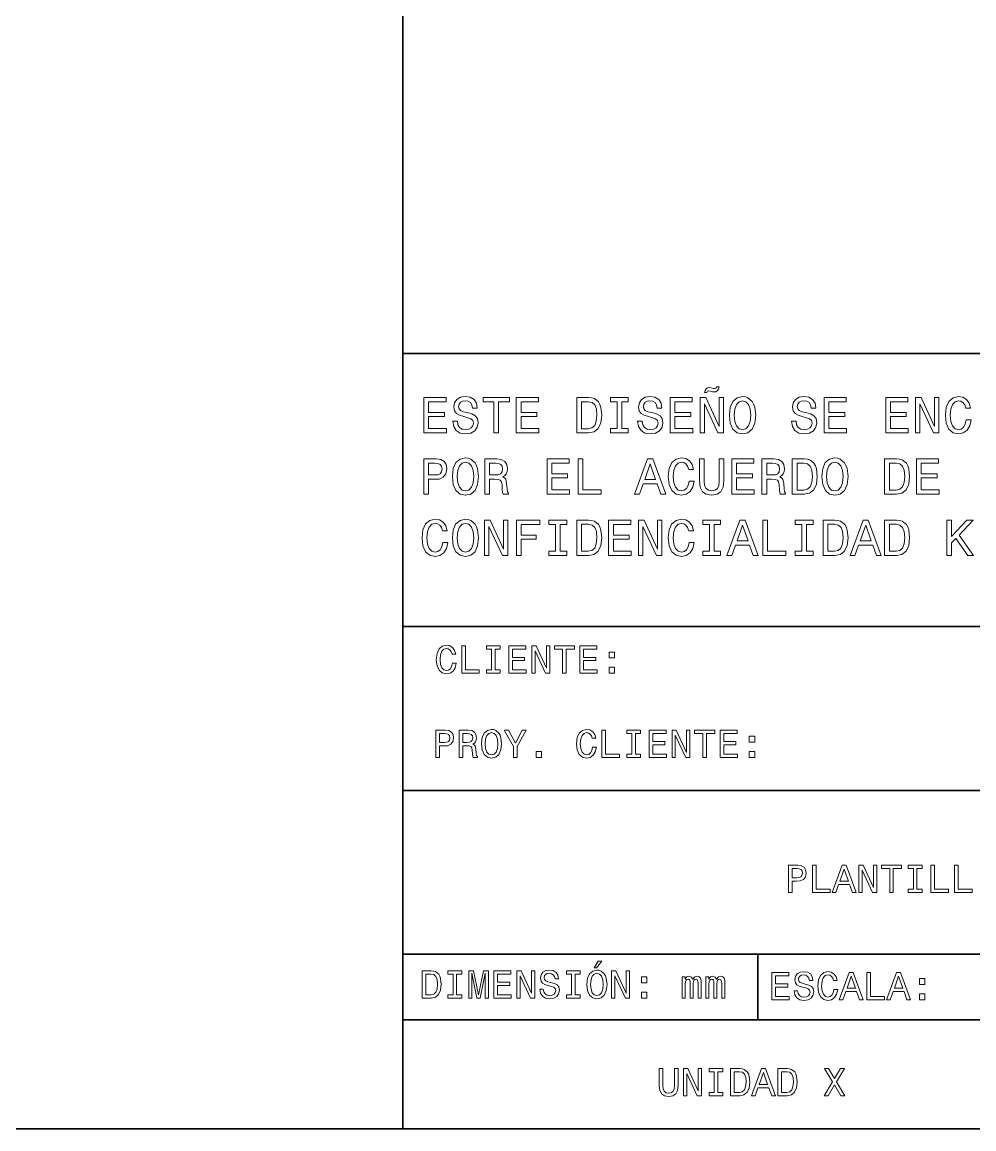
# Model space of a CAD drawing. Extents: x 15 to 1174, y 15 to 826.
# Drawn here: x 884.2 to 1058.5, y 15 to 217.7 of the extents above; entities that cross this region are included whole.
import ezdxf

# ---------------------------------------------------------------- set-up
doc = ezdxf.new("R2010")
doc.units = 0
doc.layers.get('0').update_dxf_attribs({"linetype": 'CONTINUOUS'})

msp = doc.modelspace()

# ---------------------------------------------------------------- linework, layer by layer
at = {"color": 7, "lineweight": 35}
for p, q in [((953.969971, 299), (953.969971, 15)), ((953.969971, 157), (1173.969971, 157)), ((953.969971, 107), (1173.969971, 107)), ((953.969971, 77), (1173.969971, 77)), ((953.969971, 47), (1173.969971, 47)), ((1018.969971, 47), (1018.969971, 35)), ((953.969971, 35), (1173.969971, 35)), ((1173.969971, 15), (15, 15))]:
    msp.add_line(p, q, dxfattribs=at)
at = {"color": 7, "lineweight": 13}
for points in [[(1011.873413, 150.903778), (1011.470703, 150.903778), (1011.302124, 150.660263), (1011.049194, 150.585327), (1010.796326, 150.622787), (1010.35614, 150.753922), (1010.084534, 150.791382), (1009.766052, 150.725815), (1009.513184, 150.547867), (1009.316528, 150.257523), (1009.204102, 149.854782), (1009.606873, 149.854782), (1009.766052, 150.088928), (1010.018982, 150.173218), (1010.243774, 150.135757), (1010.68396, 150.014008), (1010.983643, 149.967178), (1011.292725, 150.023376), (1011.554993, 150.201324), (1011.74231, 150.491669)], [(957.822266, 142.465012), (961.943298, 142.465012), (961.943298, 143.251755), (958.68396, 143.251755), (958.68396, 145.452759), (961.587402, 145.452759), (961.587402, 146.230148), (958.68396, 146.230148), (958.68396, 148.178268), (961.868408, 148.178268), (961.868408, 148.965012), (957.822266, 148.965012)], [(963.947632, 144.609818), (963.095337, 144.609818), (963.282654, 143.617035), (963.750977, 142.886475), (964.472107, 142.446274), (965.446167, 142.287064), (966.410889, 142.43692), (967.13208, 142.849014), (967.591003, 143.49527), (967.759583, 144.34758), (967.61908, 145.115585), (967.225708, 145.611984), (966.588867, 145.939789), (965.736572, 146.183319), (965.005981, 146.361267), (964.52832, 146.567322), (964.256714, 146.867035), (964.172424, 147.335327), (964.256714, 147.756805), (964.500244, 148.075241), (964.874878, 148.290665), (965.390015, 148.365585), (965.91449, 148.271927), (966.326599, 148.019043), (966.598206, 147.59758), (966.729309, 147.026245), (967.581665, 147.026245), (967.581665, 147.044983), (967.431763, 147.925385), (966.991577, 148.581009), (966.298523, 148.993103), (965.361877, 149.133606), (964.518982, 148.993103), (963.863342, 148.599731), (963.441895, 147.990952), (963.291992, 147.204208), (963.413757, 146.501755), (963.769653, 146.024094), (964.331665, 145.705643), (965.09967, 145.462128), (965.858276, 145.246719), (966.429626, 145.040665), (966.776184, 144.740952), (966.897949, 144.253922), (966.785522, 143.757523), (966.495178, 143.382874), (966.054993, 143.148727), (965.483643, 143.073807), (964.846802, 143.176834), (964.359741, 143.476532), (964.050659, 143.963577)], [(970.634949, 142.465012), (971.496643, 142.465012), (971.496643, 148.178268), (973.463501, 148.178268), (973.463501, 148.965012), (968.658752, 148.965012), (968.658752, 148.178268), (970.634949, 148.178268)], [(974.737244, 142.465012), (978.858276, 142.465012), (978.858276, 143.251755), (975.598938, 143.251755), (975.598938, 145.452759), (978.50238, 145.452759), (978.50238, 146.230148), (975.598938, 146.230148), (975.598938, 148.178268), (978.783386, 148.178268), (978.783386, 148.965012), (974.737244, 148.965012)], [(987.971436, 148.965012), (985.807861, 148.965012), (985.807861, 142.465012), (987.971436, 142.465012), (988.99231, 142.671066), (989.750977, 143.298584), (990.219238, 144.319473), (990.387817, 145.715012), (990.237976, 147.138641), (990.050659, 147.700607), (989.788391, 148.150177), (989.029785, 148.758957), (988.533386, 148.908813)], [(987.905823, 148.187637), (988.617676, 148.04715), (989.104675, 147.616302), (989.39502, 146.848297), (989.488708, 145.715012), (989.385681, 144.619186), (989.095337, 143.851181), (988.598938, 143.392242), (987.905823, 143.242386), (986.678894, 143.242386), (986.678894, 148.187637)], [(993.188293, 143.251755), (991.989441, 143.251755), (991.989441, 142.465012), (995.248779, 142.465012), (995.248779, 143.251755), (994.049927, 143.251755), (994.049927, 148.178268), (995.248779, 148.178268), (995.248779, 148.965012), (991.989441, 148.965012), (991.989441, 148.178268), (993.188293, 148.178268)], [(997.777588, 144.609818), (996.925293, 144.609818), (997.11261, 143.617035), (997.580933, 142.886475), (998.302124, 142.446274), (999.276184, 142.287064), (1000.240845, 142.43692), (1000.962036, 142.849014), (1001.420959, 143.49527), (1001.5896, 144.34758), (1001.449097, 145.115585), (1001.055725, 145.611984), (1000.418823, 145.939789), (999.566528, 146.183319), (998.835938, 146.361267), (998.358276, 146.567322), (998.08667, 146.867035), (998.00238, 147.335327), (998.08667, 147.756805), (998.3302, 148.075241), (998.704834, 148.290665), (999.219971, 148.365585), (999.744446, 148.271927), (1000.156555, 148.019043), (1000.428162, 147.59758), (1000.559326, 147.026245), (1001.411621, 147.026245), (1001.411621, 147.044983), (1001.26178, 147.925385), (1000.821533, 148.581009), (1000.128479, 148.993103), (999.191895, 149.133606), (998.348938, 148.993103), (997.693298, 148.599731), (997.271851, 147.990952), (997.122009, 147.204208), (997.243774, 146.501755), (997.59967, 146.024094), (998.161621, 145.705643), (998.929626, 145.462128), (999.688293, 145.246719), (1000.259583, 145.040665), (1000.60614, 144.740952), (1000.727905, 144.253922), (1000.615479, 143.757523), (1000.325134, 143.382874), (999.884949, 143.148727), (999.313599, 143.073807), (998.676758, 143.176834), (998.189697, 143.476532), (997.880615, 143.963577)], [(1002.928894, 142.465012), (1007.049927, 142.465012), (1007.049927, 143.251755), (1003.790588, 143.251755), (1003.790588, 145.452759), (1006.694031, 145.452759), (1006.694031, 146.230148), (1003.790588, 146.230148), (1003.790588, 148.178268), (1006.975037, 148.178268), (1006.975037, 148.965012), (1002.928894, 148.965012)], [(1008.398621, 142.465012), (1009.176025, 142.465012), (1009.176025, 147.794266), (1011.667358, 142.465012), (1012.669556, 142.465012), (1012.669556, 148.965012), (1011.882812, 148.965012), (1011.882812, 143.635757), (1009.419556, 148.965012), (1008.398621, 148.965012)], [(1013.765381, 145.715012), (1013.93396, 144.253922), (1014.420959, 143.176834), (1015.179626, 142.511841), (1016.172424, 142.287064), (1017.155823, 142.511841), (1017.923889, 143.176834), (1018.40155, 144.253922), (1018.579468, 145.715012), (1018.40155, 147.166748), (1018.195496, 147.756805), (1017.923889, 148.243835), (1017.155823, 148.908813), (1016.687561, 149.077408), (1016.172424, 149.14296), (1015.170288, 148.908813), (1014.411621, 148.253189), (1013.93396, 147.176102)], [(1014.66449, 145.715012), (1014.767517, 146.848297), (1015.076599, 147.68187), (1015.55426, 148.187637), (1016.172424, 148.365585), (1016.781189, 148.187637), (1017.25885, 147.672501), (1017.567932, 146.838928), (1017.680359, 145.715012), (1017.567932, 144.581726), (1017.25885, 143.748154), (1016.781189, 143.242386), (1016.172424, 143.073807), (1015.55426, 143.242386), (1015.076599, 143.748154), (1014.767517, 144.572357)], [(1025.969238, 144.609818), (1025.116943, 144.609818), (1025.304321, 143.617035), (1025.772583, 142.886475), (1026.493774, 142.446274), (1027.467773, 142.287064), (1028.432495, 142.43692), (1029.153687, 142.849014), (1029.612671, 143.49527), (1029.78125, 144.34758), (1029.640747, 145.115585), (1029.247314, 145.611984), (1028.610474, 145.939789), (1027.758179, 146.183319), (1027.027588, 146.361267), (1026.549927, 146.567322), (1026.27832, 146.867035), (1026.194092, 147.335327), (1026.27832, 147.756805), (1026.521851, 148.075241), (1026.896484, 148.290665), (1027.411621, 148.365585), (1027.936157, 148.271927), (1028.348267, 148.019043), (1028.619873, 147.59758), (1028.750977, 147.026245), (1029.603271, 147.026245), (1029.603271, 147.044983), (1029.453369, 147.925385), (1029.013184, 148.581009), (1028.320068, 148.993103), (1027.383545, 149.133606), (1026.540527, 148.993103), (1025.88501, 148.599731), (1025.463501, 147.990952), (1025.313599, 147.204208), (1025.435425, 146.501755), (1025.79126, 146.024094), (1026.353271, 145.705643), (1027.121216, 145.462128), (1027.879883, 145.246719), (1028.451294, 145.040665), (1028.797729, 144.740952), (1028.919556, 144.253922), (1028.807129, 143.757523), (1028.516846, 143.382874), (1028.07666, 143.148727), (1027.505249, 143.073807), (1026.868408, 143.176834), (1026.381348, 143.476532), (1026.072266, 143.963577)], [(1031.120605, 142.465012), (1035.241577, 142.465012), (1035.241577, 143.251755), (1031.982178, 143.251755), (1031.982178, 145.452759), (1034.885742, 145.452759), (1034.885742, 146.230148), (1031.982178, 146.230148), (1031.982178, 148.178268), (1035.166626, 148.178268), (1035.166626, 148.965012), (1031.120605, 148.965012)], [(1042.397217, 142.465012), (1046.518188, 142.465012), (1046.518188, 143.251755), (1043.258911, 143.251755), (1043.258911, 145.452759), (1046.162354, 145.452759), (1046.162354, 146.230148), (1043.258911, 146.230148), (1043.258911, 148.178268), (1046.443359, 148.178268), (1046.443359, 148.965012), (1042.397217, 148.965012)], [(1047.866943, 142.465012), (1048.644287, 142.465012), (1048.644287, 147.794266), (1051.13562, 142.465012), (1052.137817, 142.465012), (1052.137817, 148.965012), (1051.351074, 148.965012), (1051.351074, 143.635757), (1048.887817, 148.965012), (1047.866943, 148.965012)], [(1057.157959, 144.881439), (1056.970703, 144.094696), (1056.661621, 143.53273), (1056.230835, 143.186188), (1055.724976, 143.073807), (1055.116211, 143.242386), (1054.63855, 143.748154), (1054.320068, 144.572357), (1054.217041, 145.715012), (1054.320068, 146.848297), (1054.62915, 147.68187), (1055.106812, 148.187637), (1055.724976, 148.365585), (1056.174561, 148.271927), (1056.558594, 148.009674), (1056.858276, 147.588211), (1057.064331, 147.007523), (1057.954102, 147.007523), (1057.673096, 147.897293), (1057.186157, 148.57164), (1056.521118, 148.993103), (1055.724976, 149.14296), (1054.732178, 148.908813), (1053.973633, 148.253189), (1053.486572, 147.176102), (1053.317993, 145.715012), (1053.486572, 144.253922), (1053.973633, 143.176834), (1054.732178, 142.511841), (1055.724976, 142.287064), (1056.596069, 142.465012), (1057.298462, 142.961411), (1057.794922, 143.776245), (1058.057129, 144.881439)], [(963.020386, 134.485184), (963.188965, 133.024094), (963.676025, 131.947006), (964.434692, 131.282013), (965.42749, 131.057236), (966.410889, 131.282013), (967.178894, 131.947006), (967.656555, 133.024094), (967.834534, 134.485184), (967.656555, 135.93692), (967.4505, 136.526978), (967.178894, 137.014008), (966.410889, 137.678986), (965.942566, 137.84758), (965.42749, 137.913132), (964.425293, 137.678986), (963.666626, 137.023361), (963.188965, 135.946274)], [(1006.413086, 133.651611), (1006.225708, 132.864868), (1005.916626, 132.302902), (1005.48584, 131.95636), (1004.980042, 131.843979), (1004.371277, 132.012558), (1003.893616, 132.518326), (1003.575134, 133.342529), (1003.472107, 134.485184), (1003.575134, 135.618469), (1003.884216, 136.452042), (1004.361877, 136.957809), (1004.980042, 137.135757), (1005.429626, 137.042099), (1005.813599, 136.779846), (1006.113342, 136.358383), (1006.319397, 135.777695), (1007.209167, 135.777695), (1006.928162, 136.667465), (1006.441162, 137.341812), (1005.776184, 137.763275), (1004.980042, 137.913132), (1003.987244, 137.678986), (1003.228638, 137.023361), (1002.741577, 135.946274), (1002.572998, 134.485184), (1002.741577, 133.024094), (1003.228638, 131.947006), (1003.987244, 131.282013), (1004.980042, 131.057236), (1005.851074, 131.235184), (1006.553528, 131.731583), (1007.049927, 132.546417), (1007.312195, 133.651611)], [(1030.680298, 134.485184), (1030.848877, 133.024094), (1031.335938, 131.947006), (1032.094604, 131.282013), (1033.087402, 131.057236), (1034.070801, 131.282013), (1034.838867, 131.947006), (1035.316528, 133.024094), (1035.494507, 134.485184), (1035.316528, 135.93692), (1035.110474, 136.526978), (1034.838867, 137.014008), (1034.070801, 137.678986), (1033.602539, 137.84758), (1033.087402, 137.913132), (1032.085205, 137.678986), (1031.32666, 137.023361), (1030.848877, 135.946274)], [(957.812927, 131.235184), (958.674561, 131.235184), (958.674561, 133.979416), (959.629883, 133.979416), (960.594604, 134.026245), (961.36261, 134.354065), (961.859009, 134.990952), (962.027588, 135.861984), (961.896484, 136.667465), (961.521851, 137.257523), (960.903687, 137.613419), (960.06073, 137.735184), (957.812927, 137.735184)], [(959.826599, 136.939072), (960.38855, 136.882874), (960.800659, 136.704926), (961.044189, 136.377121), (961.128479, 135.861984), (961.03479, 135.318756), (960.781921, 134.990952), (960.351074, 134.822357), (959.761047, 134.775528), (958.674561, 134.775528), (958.674561, 136.939072)], [(963.919556, 134.485184), (964.022583, 135.618469), (964.331665, 136.452042), (964.809326, 136.957809), (965.42749, 137.135757), (966.036255, 136.957809), (966.513916, 136.442673), (966.822998, 135.6091), (966.935364, 134.485184), (966.822998, 133.351898), (966.513916, 132.518326), (966.036255, 132.012558), (965.42749, 131.843979), (964.809326, 132.012558), (964.331665, 132.518326), (964.022583, 133.342529)], [(968.977173, 131.235184), (969.848206, 131.235184), (969.848206, 133.979416), (970.737976, 133.979416), (971.393616, 133.951324), (971.805725, 133.820206), (972.030518, 133.511124), (972.124146, 132.958527), (972.170959, 132.115585), (972.227173, 131.562988), (972.339539, 131.235184), (973.322998, 131.235184), (973.322998, 131.413132), (973.107605, 131.675385), (973.032654, 132.162415), (972.967102, 133.211411), (972.807861, 133.988785), (972.592468, 134.2323), (972.255249, 134.410263), (972.629883, 134.644409), (972.892151, 134.972214), (973.06073, 135.384323), (973.116943, 135.880722), (972.98584, 136.667465), (972.611206, 137.257523), (971.993042, 137.613419), (971.150085, 137.735184), (968.977173, 137.735184)], [(970.906555, 136.939072), (971.477905, 136.882874), (971.880615, 136.704926), (972.133545, 136.377121), (972.217834, 135.861984), (972.124146, 135.318756), (971.871277, 134.990952), (971.44043, 134.822357), (970.850403, 134.775528), (969.848206, 134.775528), (969.848206, 136.939072)], [(980.37561, 131.235184), (984.496643, 131.235184), (984.496643, 132.021927), (981.237244, 132.021927), (981.237244, 134.222931), (984.140747, 134.222931), (984.140747, 135.00032), (981.237244, 135.00032), (981.237244, 136.948441), (984.421692, 136.948441), (984.421692, 137.735184), (980.37561, 137.735184)], [(986.079468, 131.235184), (990.256714, 131.235184), (990.256714, 132.021927), (986.941162, 132.021927), (986.941162, 137.735184), (986.079468, 137.735184)], [(996.410156, 131.235184), (997.271851, 131.235184), (997.955566, 133.145844), (1000.549927, 133.145844), (1001.233643, 131.235184), (1002.114075, 131.235184), (999.735107, 137.744553), (998.779785, 137.744553)], [(998.255249, 133.941956), (999.257446, 136.807953), (1000.259583, 133.941956)], [(1008.295593, 133.707809), (1008.426758, 132.537064), (1008.838867, 131.703476), (1009.531921, 131.225815), (1010.534119, 131.057236), (1011.526855, 131.225815), (1012.219971, 131.703476), (1012.63208, 132.527695), (1012.772583, 133.707809), (1012.772583, 137.735184), (1011.90155, 137.735184), (1011.90155, 133.66098), (1011.817261, 132.864868), (1011.564331, 132.293549), (1011.133545, 131.95636), (1010.534119, 131.843979), (1009.915955, 131.95636), (1009.485107, 132.293549), (1009.232239, 132.855499), (1009.157288, 133.66098), (1009.157288, 137.735184), (1008.295593, 137.735184)], [(1014.205566, 131.235184), (1018.326599, 131.235184), (1018.326599, 132.021927), (1015.067261, 132.021927), (1015.067261, 134.222931), (1017.970703, 134.222931), (1017.970703, 135.00032), (1015.067261, 135.00032), (1015.067261, 136.948441), (1018.251648, 136.948441), (1018.251648, 137.735184), (1014.205566, 137.735184)], [(1019.722107, 131.235184), (1020.59314, 131.235184), (1020.59314, 133.979416), (1021.48291, 133.979416), (1022.13855, 133.951324), (1022.550659, 133.820206), (1022.775452, 133.511124), (1022.869141, 132.958527), (1022.915955, 132.115585), (1022.972107, 131.562988), (1023.084534, 131.235184), (1024.067993, 131.235184), (1024.067993, 131.413132), (1023.852539, 131.675385), (1023.777588, 132.162415), (1023.712036, 133.211411), (1023.552856, 133.988785), (1023.337402, 134.2323), (1023.000244, 134.410263), (1023.374878, 134.644409), (1023.637085, 134.972214), (1023.805725, 135.384323), (1023.861877, 135.880722), (1023.730774, 136.667465), (1023.35614, 137.257523), (1022.737976, 137.613419), (1021.89502, 137.735184), (1019.722107, 137.735184)], [(1021.65155, 136.939072), (1022.222839, 136.882874), (1022.62561, 136.704926), (1022.878479, 136.377121), (1022.962769, 135.861984), (1022.869141, 135.318756), (1022.616211, 134.990952), (1022.185364, 134.822357), (1021.595337, 134.775528), (1020.59314, 134.775528), (1020.59314, 136.939072)], [(1027.439697, 137.735184), (1025.276123, 137.735184), (1025.276123, 131.235184), (1027.439697, 131.235184), (1028.460571, 131.441238), (1029.219238, 132.068756), (1029.6875, 133.089645), (1029.856201, 134.485184), (1029.706299, 135.908813), (1029.518921, 136.470779), (1029.256714, 136.920349), (1028.498047, 137.529129), (1028.001709, 137.678986)], [(1027.374146, 136.957809), (1028.085938, 136.817322), (1028.572998, 136.386475), (1028.863281, 135.618469), (1028.957031, 134.485184), (1028.854004, 133.389359), (1028.563599, 132.621353), (1028.067261, 132.162415), (1027.374146, 132.012558), (1026.147217, 132.012558), (1026.147217, 136.957809)], [(1031.579468, 134.485184), (1031.682495, 135.618469), (1031.991577, 136.452042), (1032.469238, 136.957809), (1033.087402, 137.135757), (1033.696167, 136.957809), (1034.173828, 136.442673), (1034.48291, 135.6091), (1034.595337, 134.485184), (1034.48291, 133.351898), (1034.173828, 132.518326), (1033.696167, 132.012558), (1033.087402, 131.843979), (1032.469238, 132.012558), (1031.991577, 132.518326), (1031.682495, 133.342529)], [(1044.354736, 137.735184), (1042.191162, 137.735184), (1042.191162, 131.235184), (1044.354736, 131.235184), (1045.37561, 131.441238), (1046.134277, 132.068756), (1046.602539, 133.089645), (1046.771118, 134.485184), (1046.621216, 135.908813), (1046.43396, 136.470779), (1046.171753, 136.920349), (1045.413086, 137.529129), (1044.916626, 137.678986)], [(1044.289185, 136.957809), (1045.000977, 136.817322), (1045.488037, 136.386475), (1045.77832, 135.618469), (1045.871948, 134.485184), (1045.768921, 133.389359), (1045.478638, 132.621353), (1044.982178, 132.162415), (1044.289185, 132.012558), (1043.062134, 132.012558), (1043.062134, 136.957809)], [(1048.035522, 131.235184), (1052.156616, 131.235184), (1052.156616, 132.021927), (1048.897217, 132.021927), (1048.897217, 134.222931), (1051.800659, 134.222931), (1051.800659, 135.00032), (1048.897217, 135.00032), (1048.897217, 136.948441), (1052.081665, 136.948441), (1052.081665, 137.735184), (1048.035522, 137.735184)], [(961.306396, 122.421783), (961.11908, 121.63504), (960.810059, 121.073082), (960.379211, 120.72654), (959.873413, 120.614143), (959.264648, 120.78273), (958.786987, 121.288498), (958.468506, 122.112701), (958.365479, 123.255356), (958.468506, 124.388641), (958.777588, 125.222214), (959.255249, 125.727982), (959.873413, 125.90593), (960.322998, 125.812271), (960.707031, 125.550026), (961.006714, 125.128555), (961.212769, 124.547867), (962.102539, 124.547867), (961.821533, 125.43763), (961.334534, 126.111984), (960.669556, 126.533455), (959.873413, 126.683311), (958.880615, 126.449158), (958.122009, 125.793541), (957.634949, 124.716454), (957.46637, 123.255356), (957.634949, 121.794258), (958.122009, 120.717171), (958.880615, 120.052185), (959.873413, 119.8274), (960.744446, 120.005356), (961.446899, 120.501755), (961.943298, 121.316597), (962.205566, 122.421783)], [(963.020386, 123.255356), (963.188965, 121.794258), (963.676025, 120.717171), (964.434692, 120.052185), (965.42749, 119.8274), (966.410889, 120.052185), (967.178894, 120.717171), (967.656555, 121.794258), (967.834534, 123.255356), (967.656555, 124.707085), (967.4505, 125.297142), (967.178894, 125.784172), (966.410889, 126.449158), (965.942566, 126.617744), (965.42749, 126.683311), (964.425293, 126.449158), (963.666626, 125.793541), (963.188965, 124.716454)], [(963.919556, 123.255356), (964.022583, 124.388641), (964.331665, 125.222214), (964.809326, 125.727982), (965.42749, 125.90593), (966.036255, 125.727982), (966.513916, 125.212845), (966.822998, 124.379272), (966.935364, 123.255356), (966.822998, 122.12207), (966.513916, 121.288498), (966.036255, 120.78273), (965.42749, 120.614143), (964.809326, 120.78273), (964.331665, 121.288498), (964.022583, 122.112701)], [(968.930359, 120.005356), (969.707703, 120.005356), (969.707703, 125.33461), (972.199097, 120.005356), (973.201233, 120.005356), (973.201233, 126.505356), (972.41449, 126.505356), (972.41449, 121.176102), (969.951233, 126.505356), (968.930359, 126.505356)], [(974.784119, 120.005356), (975.655151, 120.005356), (975.655151, 122.993111), (978.390015, 122.993111), (978.390015, 123.770485), (975.655151, 123.770485), (975.655151, 125.718613), (979.017517, 125.718613), (979.017517, 126.505356), (974.784119, 126.505356)], [(981.911621, 120.792099), (980.712769, 120.792099), (980.712769, 120.005356), (983.972107, 120.005356), (983.972107, 120.792099), (982.773315, 120.792099), (982.773315, 125.718613), (983.972107, 125.718613), (983.972107, 126.505356), (980.712769, 126.505356), (980.712769, 125.718613), (981.911621, 125.718613)], [(987.971436, 126.505356), (985.807861, 126.505356), (985.807861, 120.005356), (987.971436, 120.005356), (988.99231, 120.211411), (989.750977, 120.838928), (990.219238, 121.859825), (990.387817, 123.255356), (990.237976, 124.678986), (990.050659, 125.240944), (989.788391, 125.690514), (989.029785, 126.299301), (988.533386, 126.449158)], [(987.905823, 125.727982), (988.617676, 125.587486), (989.104675, 125.156654), (989.39502, 124.388641), (989.488708, 123.255356), (989.385681, 122.159531), (989.095337, 121.391525), (988.598938, 120.932587), (987.905823, 120.78273), (986.678894, 120.78273), (986.678894, 125.727982)], [(991.652222, 120.005356), (995.773315, 120.005356), (995.773315, 120.792099), (992.513916, 120.792099), (992.513916, 122.993111), (995.417358, 122.993111), (995.417358, 123.770485), (992.513916, 123.770485), (992.513916, 125.718613), (995.698364, 125.718613), (995.698364, 126.505356), (991.652222, 126.505356)], [(997.122009, 120.005356), (997.899353, 120.005356), (997.899353, 125.33461), (1000.390747, 120.005356), (1001.392883, 120.005356), (1001.392883, 126.505356), (1000.60614, 126.505356), (1000.60614, 121.176102), (998.142883, 126.505356), (997.122009, 126.505356)], [(1006.413086, 122.421783), (1006.225708, 121.63504), (1005.916626, 121.073082), (1005.48584, 120.72654), (1004.980042, 120.614143), (1004.371277, 120.78273), (1003.893616, 121.288498), (1003.575134, 122.112701), (1003.472107, 123.255356), (1003.575134, 124.388641), (1003.884216, 125.222214), (1004.361877, 125.727982), (1004.980042, 125.90593), (1005.429626, 125.812271), (1005.813599, 125.550026), (1006.113342, 125.128555), (1006.319397, 124.547867), (1007.209167, 124.547867), (1006.928162, 125.43763), (1006.441162, 126.111984), (1005.776184, 126.533455), (1004.980042, 126.683311), (1003.987244, 126.449158), (1003.228638, 125.793541), (1002.741577, 124.716454), (1002.572998, 123.255356), (1002.741577, 121.794258), (1003.228638, 120.717171), (1003.987244, 120.052185), (1004.980042, 119.8274), (1005.851074, 120.005356), (1006.553528, 120.501755), (1007.049927, 121.316597), (1007.312195, 122.421783)], [(1010.103271, 120.792099), (1008.904419, 120.792099), (1008.904419, 120.005356), (1012.163757, 120.005356), (1012.163757, 120.792099), (1010.964905, 120.792099), (1010.964905, 125.718613), (1012.163757, 125.718613), (1012.163757, 126.505356), (1008.904419, 126.505356), (1008.904419, 125.718613), (1010.103271, 125.718613)], [(1013.325134, 120.005356), (1014.186829, 120.005356), (1014.870544, 121.916016), (1017.464905, 121.916016), (1018.148621, 120.005356), (1019.029053, 120.005356), (1016.650085, 126.514725), (1015.694763, 126.514725)], [(1019.909424, 120.005356), (1024.08667, 120.005356), (1024.08667, 120.792099), (1020.771118, 120.792099), (1020.771118, 126.505356), (1019.909424, 126.505356)], [(1027.018188, 120.792099), (1025.819336, 120.792099), (1025.819336, 120.005356), (1029.078735, 120.005356), (1029.078735, 120.792099), (1027.879883, 120.792099), (1027.879883, 125.718613), (1029.078735, 125.718613), (1029.078735, 126.505356), (1025.819336, 126.505356), (1025.819336, 125.718613), (1027.018188, 125.718613)], [(1033.078003, 126.505356), (1030.914551, 126.505356), (1030.914551, 120.005356), (1033.078003, 120.005356), (1034.098877, 120.211411), (1034.857544, 120.838928), (1035.325928, 121.859825), (1035.494507, 123.255356), (1035.344604, 124.678986), (1035.157227, 125.240944), (1034.89502, 125.690514), (1034.136353, 126.299301), (1033.640015, 126.449158)], [(1033.012451, 125.727982), (1033.724243, 125.587486), (1034.211304, 125.156654), (1034.501709, 124.388641), (1034.595337, 123.255356), (1034.49231, 122.159531), (1034.201904, 121.391525), (1033.705566, 120.932587), (1033.012451, 120.78273), (1031.785522, 120.78273), (1031.785522, 125.727982)], [(1035.878418, 120.005356), (1036.740112, 120.005356), (1037.423828, 121.916016), (1040.018188, 121.916016), (1040.701904, 120.005356), (1041.582397, 120.005356), (1039.203369, 126.514725), (1038.248047, 126.514725)], [(1044.354736, 126.505356), (1042.191162, 126.505356), (1042.191162, 120.005356), (1044.354736, 120.005356), (1045.37561, 120.211411), (1046.134277, 120.838928), (1046.602539, 121.859825), (1046.771118, 123.255356), (1046.621216, 124.678986), (1046.43396, 125.240944), (1046.171753, 125.690514), (1045.413086, 126.299301), (1044.916626, 126.449158)], [(1044.289185, 125.727982), (1045.000977, 125.587486), (1045.488037, 125.156654), (1045.77832, 124.388641), (1045.871948, 123.255356), (1045.768921, 122.159531), (1045.478638, 121.391525), (1044.982178, 120.932587), (1044.289185, 120.78273), (1043.062134, 120.78273), (1043.062134, 125.727982)], [(1053.608276, 120.005356), (1054.469971, 120.005356), (1054.469971, 122.318756), (1055.238037, 123.142967), (1057.420288, 120.005356), (1058.469238, 120.005356), (1055.846802, 123.770485), (1058.394287, 126.505356), (1057.251709, 126.505356), (1054.469971, 123.498871), (1054.469971, 126.505356), (1053.608276, 126.505356)], [(1015.170288, 122.712128), (1016.172424, 125.578125), (1017.174561, 122.712128)], [(1037.723633, 122.712128), (1038.725708, 125.578125), (1039.727905, 122.712128)], [(963.035767, 100.320747), (962.891663, 99.715561), (962.653931, 99.283287), (962.32251, 99.016716), (961.933472, 98.93026), (961.465149, 99.059944), (961.097717, 99.44899), (960.852722, 100.083), (960.773499, 100.96196), (960.852722, 101.833717), (961.090515, 102.47493), (961.457947, 102.863976), (961.933472, 103.000862), (962.279236, 102.928818), (962.574646, 102.727089), (962.805176, 102.402885), (962.963684, 101.9562), (963.648132, 101.9562), (963.432007, 102.640633), (963.057373, 103.159363), (962.545837, 103.483574), (961.933472, 103.598846), (961.169739, 103.418732), (960.586182, 102.914406), (960.211548, 102.085876), (960.081848, 100.96196), (960.211548, 99.838043), (960.586182, 99.009514), (961.169739, 98.497986), (961.933472, 98.325073), (962.603455, 98.46196), (963.143799, 98.843803), (963.525635, 99.470604), (963.727417, 100.320747)], [(964.743225, 98.46196), (967.956482, 98.46196), (967.956482, 99.067146), (965.406067, 99.067146), (965.406067, 103.46196), (964.743225, 103.46196)], [(970.211548, 99.067146), (969.289368, 99.067146), (969.289368, 98.46196), (971.79657, 98.46196), (971.79657, 99.067146), (970.87439, 99.067146), (970.87439, 102.856773), (971.79657, 102.856773), (971.79657, 103.46196), (969.289368, 103.46196), (969.289368, 102.856773), (970.211548, 102.856773)], [(973.367188, 98.46196), (976.53717, 98.46196), (976.53717, 99.067146), (974.029968, 99.067146), (974.029968, 100.760231), (976.263428, 100.760231), (976.263428, 101.358215), (974.029968, 101.358215), (974.029968, 102.856773), (976.479553, 102.856773), (976.479553, 103.46196), (973.367188, 103.46196)], [(977.574646, 98.46196), (978.172607, 98.46196), (978.172607, 102.561386), (980.08905, 98.46196), (980.859985, 98.46196), (980.859985, 103.46196), (980.254761, 103.46196), (980.254761, 99.362534), (978.359985, 103.46196), (977.574646, 103.46196)], [(983.223083, 98.46196), (983.885864, 98.46196), (983.885864, 102.856773), (985.398865, 102.856773), (985.398865, 103.46196), (981.702881, 103.46196), (981.702881, 102.856773), (983.223083, 102.856773)], [(986.378662, 98.46196), (989.548706, 98.46196), (989.548706, 99.067146), (987.041504, 99.067146), (987.041504, 100.760231), (989.274963, 100.760231), (989.274963, 101.358215), (987.041504, 101.358215), (987.041504, 102.856773), (989.491089, 102.856773), (989.491089, 103.46196), (986.378662, 103.46196)], [(991.731689, 101.257347), (992.725952, 101.257347), (992.725952, 102.330833), (991.731689, 102.330833)], [(991.731689, 98.46196), (992.725952, 98.46196), (992.725952, 99.535446), (991.731689, 99.535446)], [(960.008057, 83.038452), (960.670837, 83.038452), (960.670837, 85.149406), (961.405701, 85.149406), (962.147827, 85.185425), (962.738586, 85.437584), (963.120422, 85.927498), (963.250122, 86.597527), (963.149231, 87.217125), (962.861084, 87.671021), (962.385559, 87.944794), (961.737122, 88.038452), (960.008057, 88.038452)], [(961.557007, 87.426064), (961.989319, 87.382835), (962.306274, 87.245941), (962.493652, 86.993782), (962.558472, 86.597527), (962.48645, 86.179665), (962.29187, 85.927498), (961.96051, 85.797821), (961.506592, 85.761795), (960.670837, 85.761795), (960.670837, 87.426064)], [(964.258728, 83.038452), (964.928772, 83.038452), (964.928772, 85.149406), (965.61322, 85.149406), (966.117554, 85.127792), (966.43457, 85.026924), (966.607483, 84.789169), (966.679504, 84.364098), (966.715515, 83.715683), (966.758728, 83.290611), (966.845215, 83.038452), (967.601685, 83.038452), (967.601685, 83.175339), (967.435974, 83.377068), (967.378357, 83.751709), (967.327942, 84.558624), (967.205444, 85.156609), (967.039734, 85.343925), (966.780396, 85.480812), (967.068542, 85.660927), (967.270264, 85.913094), (967.399963, 86.230095), (967.443176, 86.611938), (967.342346, 87.217125), (967.054138, 87.671021), (966.578613, 87.944794), (965.930237, 88.038452), (964.258728, 88.038452)], [(965.74292, 87.426064), (966.182373, 87.382835), (966.492188, 87.245941), (966.686707, 86.993782), (966.751526, 86.597527), (966.679504, 86.179665), (966.484985, 85.927498), (966.153564, 85.797821), (965.699707, 85.761795), (964.928772, 85.761795), (964.928772, 87.426064)], [(968.350952, 85.538452), (968.480652, 84.414536), (968.855286, 83.586006), (969.438843, 83.074478), (970.202576, 82.901566), (970.959045, 83.074478), (971.549805, 83.586006), (971.917236, 84.414536), (972.054138, 85.538452), (971.917236, 86.655167), (971.758728, 87.109055), (971.549805, 87.483696), (970.959045, 87.995224), (970.598816, 88.124908), (970.202576, 88.175339), (969.431641, 87.995224), (968.848083, 87.490898), (968.480652, 86.662369)], [(969.042603, 85.538452), (969.121887, 86.41021), (969.359619, 87.051422), (969.727051, 87.440468), (970.202576, 87.577354), (970.670837, 87.440468), (971.038269, 87.044212), (971.276062, 86.403008), (971.362488, 85.538452), (971.276062, 84.666695), (971.038269, 84.025482), (970.670837, 83.636436), (970.202576, 83.506752), (969.727051, 83.636436), (969.359619, 84.025482), (969.121887, 84.659492)], [(974.914368, 83.038452), (974.914368, 85.06295), (976.557007, 88.045654), (975.807739, 88.045654), (974.575745, 85.675339), (973.329346, 88.045654), (972.529663, 88.045654), (974.244324, 85.019722), (974.244324, 83.038452)], [(988.718384, 84.89724), (988.574341, 84.292053), (988.336548, 83.859779), (988.005127, 83.593208), (987.616089, 83.506752), (987.147827, 83.636436), (986.780396, 84.025482), (986.5354, 84.659492), (986.456177, 85.538452), (986.5354, 86.41021), (986.773193, 87.051422), (987.140625, 87.440468), (987.616089, 87.577354), (987.961914, 87.50531), (988.257324, 87.303581), (988.487854, 86.979378), (988.646362, 86.532692), (989.330811, 86.532692), (989.114685, 87.217125), (988.740051, 87.735855), (988.228516, 88.060066), (987.616089, 88.175339), (986.852417, 87.995224), (986.26886, 87.490898), (985.894226, 86.662369), (985.764526, 85.538452), (985.894226, 84.414536), (986.26886, 83.586006), (986.852417, 83.074478), (987.616089, 82.901566), (988.286133, 83.038452), (988.826477, 83.420296), (989.208313, 84.047096), (989.410034, 84.89724)], [(990.425903, 83.038452), (993.63916, 83.038452), (993.63916, 83.643639), (991.088745, 83.643639), (991.088745, 88.038452), (990.425903, 88.038452)], [(995.894226, 83.643639), (994.971985, 83.643639), (994.971985, 83.038452), (997.479248, 83.038452), (997.479248, 83.643639), (996.557007, 83.643639), (996.557007, 87.433266), (997.479248, 87.433266), (997.479248, 88.038452), (994.971985, 88.038452), (994.971985, 87.433266), (995.894226, 87.433266)], [(999.049805, 83.038452), (1002.219849, 83.038452), (1002.219849, 83.643639), (999.712646, 83.643639), (999.712646, 85.336723), (1001.946045, 85.336723), (1001.946045, 85.934708), (999.712646, 85.934708), (999.712646, 87.433266), (1002.162231, 87.433266), (1002.162231, 88.038452), (999.049805, 88.038452)], [(1003.257324, 83.038452), (1003.855286, 83.038452), (1003.855286, 87.137878), (1005.771729, 83.038452), (1006.542603, 83.038452), (1006.542603, 88.038452), (1005.937439, 88.038452), (1005.937439, 83.939026), (1004.042603, 88.038452), (1003.257324, 88.038452)], [(1008.905762, 83.038452), (1009.568542, 83.038452), (1009.568542, 87.433266), (1011.081543, 87.433266), (1011.081543, 88.038452), (1007.385559, 88.038452), (1007.385559, 87.433266), (1008.905762, 87.433266)], [(1012.06134, 83.038452), (1015.231384, 83.038452), (1015.231384, 83.643639), (1012.724182, 83.643639), (1012.724182, 85.336723), (1014.957581, 85.336723), (1014.957581, 85.934708), (1012.724182, 85.934708), (1012.724182, 87.433266), (1015.173767, 87.433266), (1015.173767, 88.038452), (1012.06134, 88.038452)], [(1017.414368, 85.833839), (1018.40863, 85.833839), (1018.40863, 86.907326), (1017.414368, 86.907326)], [(978.379761, 83.038452), (979.374023, 83.038452), (979.374023, 84.111938), (978.379761, 84.111938)], [(1017.414368, 83.038452), (1018.40863, 83.038452), (1018.40863, 84.111938), (1017.414368, 84.111938)], [(1024.583008, 58.277901), (1025.24585, 58.277901), (1025.24585, 60.388851), (1025.980713, 60.388851), (1026.722778, 60.424873), (1027.313599, 60.677036), (1027.695435, 61.16695), (1027.825073, 61.836979), (1027.724243, 62.456573), (1027.436035, 62.910465), (1026.960571, 63.184242), (1026.312134, 63.277901), (1024.583008, 63.277901)], [(1028.977905, 58.277901), (1032.191162, 58.277901), (1032.191162, 58.883087), (1029.640625, 58.883087), (1029.640625, 63.277901), (1028.977905, 63.277901)], [(1032.587402, 58.277901), (1033.250244, 58.277901), (1033.776123, 59.747643), (1035.771851, 59.747643), (1036.297729, 58.277901), (1036.974976, 58.277901), (1035.14502, 63.285107), (1034.410156, 63.285107)], [(1037.472046, 58.277901), (1038.070068, 58.277901), (1038.070068, 62.377323), (1039.98645, 58.277901), (1040.757446, 58.277901), (1040.757446, 63.277901), (1040.152222, 63.277901), (1040.152222, 59.178478), (1038.257446, 63.277901), (1037.472046, 63.277901)], [(1043.120483, 58.277901), (1043.783325, 58.277901), (1043.783325, 62.672714), (1045.296265, 62.672714), (1045.296265, 63.277901), (1041.600342, 63.277901), (1041.600342, 62.672714), (1043.120483, 62.672714)], [(1047.457642, 58.883087), (1046.535522, 58.883087), (1046.535522, 58.277901), (1049.042725, 58.277901), (1049.042725, 58.883087), (1048.120483, 58.883087), (1048.120483, 62.672714), (1049.042725, 62.672714), (1049.042725, 63.277901), (1046.535522, 63.277901), (1046.535522, 62.672714), (1047.457642, 62.672714)], [(1050.663696, 58.277901), (1053.876953, 58.277901), (1053.876953, 58.883087), (1051.326538, 58.883087), (1051.326538, 63.277901), (1050.663696, 63.277901)], [(1055.000854, 58.277901), (1058.214111, 58.277901), (1058.214111, 58.883087), (1055.663696, 58.883087), (1055.663696, 63.277901), (1055.000854, 63.277901)], [(1026.13208, 62.665508), (1026.564331, 62.62228), (1026.881348, 62.485394), (1027.068604, 62.233231), (1027.133423, 61.836979), (1027.061401, 61.419109), (1026.866943, 61.16695), (1026.535522, 61.037266), (1026.081665, 61.001244), (1025.24585, 61.001244), (1025.24585, 62.665508)], [(1034.006714, 60.360035), (1034.777588, 62.564644), (1035.548462, 60.360035)], [(989.001648, 44.482395), (989.426758, 44.482395), (990.428162, 45.70718), (989.722107, 45.70718)], [(959.131348, 43.956459), (957.467102, 43.956459), (957.467102, 38.956459), (959.131348, 38.956459), (959.916626, 39.11496), (960.500244, 39.597668), (960.860474, 40.382973), (960.990173, 41.456459), (960.874878, 42.551559), (960.730774, 42.983837), (960.529053, 43.329659), (959.945496, 43.797958), (959.56366, 43.913231)], [(959.080933, 43.358475), (959.628479, 43.250408), (960.003113, 42.918995), (960.22644, 42.328217), (960.298523, 41.456459), (960.219238, 40.613518), (959.995911, 40.022743), (959.614075, 39.669716), (959.080933, 39.554443), (958.137146, 39.554443), (958.137146, 43.358475)], [(963.144348, 39.561646), (962.222107, 39.561646), (962.222107, 38.956459), (964.729309, 38.956459), (964.729309, 39.561646), (963.807129, 39.561646), (963.807129, 43.351273), (964.729309, 43.351273), (964.729309, 43.956459), (962.222107, 43.956459), (962.222107, 43.351273), (963.144348, 43.351273)], [(966.01178, 38.956459), (966.566528, 38.956459), (966.566528, 43.495365), (967.503113, 38.956459), (968.122681, 38.956459), (969.052124, 43.495365), (969.052124, 38.956459), (969.614075, 38.956459), (969.614075, 43.956459), (968.735107, 43.956459), (967.812927, 39.547237), (966.897949, 43.956459), (966.01178, 43.956459)], [(970.637146, 38.956459), (973.807129, 38.956459), (973.807129, 39.561646), (971.299927, 39.561646), (971.299927, 41.25473), (973.533386, 41.25473), (973.533386, 41.852715), (971.299927, 41.852715), (971.299927, 43.351273), (973.749512, 43.351273), (973.749512, 43.956459), (970.637146, 43.956459)], [(974.844604, 38.956459), (975.442566, 38.956459), (975.442566, 43.055882), (977.359009, 38.956459), (978.129883, 38.956459), (978.129883, 43.956459), (977.524719, 43.956459), (977.524719, 39.857037), (975.629883, 43.956459), (974.844604, 43.956459)], [(979.686096, 40.606316), (979.030518, 40.606316), (979.174561, 39.842625), (979.53479, 39.280666), (980.089539, 38.942051), (980.838867, 38.819572), (981.580933, 38.934845), (982.135681, 39.251846), (982.488708, 39.748966), (982.618408, 40.404587), (982.510315, 40.995365), (982.207703, 41.377209), (981.717834, 41.629372), (981.062195, 41.816689), (980.500244, 41.953575), (980.132812, 42.11208), (979.923889, 42.342625), (979.859009, 42.702858), (979.923889, 43.027065), (980.111206, 43.272022), (980.399353, 43.437729), (980.795593, 43.495365), (981.199097, 43.423317), (981.516052, 43.228794), (981.725037, 42.904587), (981.825867, 42.465103), (982.481506, 42.465103), (982.481506, 42.479515), (982.366211, 43.156746), (982.027588, 43.661072), (981.494446, 43.978073), (980.773987, 44.086143), (980.12561, 43.978073), (979.621277, 43.67548), (979.297058, 43.20718), (979.181763, 42.601994), (979.275452, 42.061646), (979.549194, 41.69421), (979.981506, 41.449253), (980.572266, 41.261936), (981.155823, 41.09623), (981.595337, 40.937729), (981.861877, 40.70718), (981.955566, 40.332539), (981.86908, 39.950695), (981.645752, 39.66251), (981.307129, 39.482395), (980.867676, 39.424759), (980.377747, 39.504009), (980.003113, 39.734558), (979.765381, 40.109196)], [(984.8302, 39.561646), (983.90802, 39.561646), (983.90802, 38.956459), (986.415222, 38.956459), (986.415222, 39.561646), (985.493042, 39.561646), (985.493042, 43.351273), (986.415222, 43.351273), (986.415222, 43.956459), (983.90802, 43.956459), (983.90802, 43.351273), (984.8302, 43.351273)], [(987.647217, 41.456459), (987.776855, 40.332539), (988.15155, 39.504009), (988.735107, 38.992481), (989.498779, 38.819572), (990.255249, 38.992481), (990.846069, 39.504009), (991.213501, 40.332539), (991.350342, 41.456459), (991.213501, 42.573174), (991.054993, 43.027065), (990.846069, 43.401703), (990.255249, 43.913231), (989.89502, 44.042915), (989.498779, 44.093346), (988.727905, 43.913231), (988.144348, 43.408909), (987.776855, 42.580379)], [(988.338867, 41.456459), (988.418091, 42.328217), (988.655823, 42.969429), (989.023315, 43.358475), (989.498779, 43.495365), (989.967102, 43.358475), (990.334534, 42.962223), (990.572266, 42.321011), (990.658752, 41.456459), (990.572266, 40.584702), (990.334534, 39.943489), (989.967102, 39.554443), (989.498779, 39.424759), (989.023315, 39.554443), (988.655823, 39.943489), (988.418091, 40.577496)], [(992.193298, 38.956459), (992.791321, 38.956459), (992.791321, 43.055882), (994.707703, 38.956459), (995.478638, 38.956459), (995.478638, 43.956459), (994.873413, 43.956459), (994.873413, 39.857037), (992.978638, 43.956459), (992.193298, 43.956459)], [(997.676025, 41.751846), (998.670288, 41.751846), (998.670288, 42.825336), (997.676025, 42.825336)], [(1005.104004, 38.956459), (1005.687561, 38.956459), (1005.687561, 41.542915), (1005.723572, 41.931965), (1005.831665, 42.212944), (1005.997375, 42.378651), (1006.213501, 42.443489), (1006.386414, 42.385853), (1006.501648, 42.24176), (1006.559326, 41.996803), (1006.580933, 41.672596), (1006.580933, 38.956459), (1007.128479, 38.956459), (1007.128479, 41.542915), (1007.16449, 41.924759), (1007.272583, 42.205738), (1007.445496, 42.378651), (1007.661621, 42.443489), (1007.834534, 42.385853), (1007.949829, 42.24176), (1008.021851, 41.672596), (1008.021851, 38.956459), (1008.605408, 38.956459), (1008.605408, 41.629372), (1008.569397, 42.184124), (1008.454102, 42.609196), (1008.223572, 42.868561), (1007.848938, 42.962223), (1007.409485, 42.81813), (1007.070862, 42.400265), (1006.80426, 42.810925), (1006.357605, 42.962223), (1005.946899, 42.81813), (1005.665955, 42.414673), (1005.665955, 42.825336), (1005.104004, 42.825336)], [(1009.441162, 38.956459), (1010.024719, 38.956459), (1010.024719, 41.542915), (1010.06073, 41.931965), (1010.168823, 42.212944), (1010.334534, 42.378651), (1010.550659, 42.443489), (1010.723572, 42.385853), (1010.838867, 42.24176), (1010.896484, 41.996803), (1010.918091, 41.672596), (1010.918091, 38.956459), (1011.465637, 38.956459), (1011.465637, 41.542915), (1011.501709, 41.924759), (1011.609741, 42.205738), (1011.782654, 42.378651), (1011.998779, 42.443489), (1012.171692, 42.385853), (1012.286987, 42.24176), (1012.359009, 41.672596), (1012.359009, 38.956459), (1012.942627, 38.956459), (1012.942627, 41.629372), (1012.906555, 42.184124), (1012.791321, 42.609196), (1012.56073, 42.868561), (1012.186096, 42.962223), (1011.746643, 42.81813), (1011.40802, 42.400265), (1011.141418, 42.810925), (1010.694763, 42.962223), (1010.284119, 42.81813), (1010.003113, 42.414673), (1010.003113, 42.825336), (1009.441162, 42.825336)], [(1021.555664, 38.661957), (1024.725708, 38.661957), (1024.725708, 39.267143), (1022.218445, 39.267143), (1022.218445, 40.960228), (1024.451904, 40.960228), (1024.451904, 41.558212), (1022.218445, 41.558212), (1022.218445, 43.05677), (1024.668091, 43.05677), (1024.668091, 43.661957), (1021.555664, 43.661957)], [(1026.267456, 40.311813), (1025.611816, 40.311813), (1025.755981, 39.548122), (1026.116211, 38.986164), (1026.670898, 38.647549), (1027.420166, 38.52507), (1028.162231, 38.640343), (1028.717041, 38.957344), (1029.070068, 39.454464), (1029.199707, 40.110085), (1029.091675, 40.700863), (1028.789062, 41.082706), (1028.299194, 41.334869), (1027.643555, 41.522186), (1027.081543, 41.659073), (1026.714111, 41.817577), (1026.505249, 42.048122), (1026.44043, 42.408356), (1026.505249, 42.732563), (1026.692505, 42.97752), (1026.980713, 43.143227), (1027.376953, 43.200863), (1027.780396, 43.128815), (1028.097412, 42.934292), (1028.306396, 42.610085), (1028.407227, 42.170601), (1029.062866, 42.170601), (1029.062866, 42.185013), (1028.947632, 42.862244), (1028.609009, 43.36657), (1028.075806, 43.683571), (1027.355347, 43.791641), (1026.706909, 43.683571), (1026.202637, 43.380978), (1025.878418, 42.912678), (1025.763184, 42.307491), (1025.856812, 41.767143), (1026.130615, 41.399708), (1026.562866, 41.154751), (1027.153687, 40.967434), (1027.737183, 40.801727), (1028.176636, 40.643227), (1028.443237, 40.412678), (1028.536865, 40.038036), (1028.450439, 39.656193), (1028.227173, 39.368008), (1027.88855, 39.187893), (1027.448975, 39.130257), (1026.959106, 39.209507), (1026.584473, 39.440056), (1026.34668, 39.814693)], [(1032.910156, 40.520748), (1032.765991, 39.915558), (1032.52832, 39.483284), (1032.196899, 39.216713), (1031.807861, 39.130257), (1031.339478, 39.259941), (1030.972046, 39.648987), (1030.727173, 40.282993), (1030.647827, 41.161957), (1030.727173, 42.033714), (1030.964844, 42.674927), (1031.332275, 43.063972), (1031.807861, 43.200863), (1032.153687, 43.128815), (1032.448975, 42.927086), (1032.679565, 42.602879), (1032.838013, 42.156193), (1033.522461, 42.156193), (1033.306396, 42.84063), (1032.931763, 43.359364), (1032.420166, 43.683571), (1031.807861, 43.798843), (1031.044067, 43.618729), (1030.460571, 43.114407), (1030.085938, 42.285877), (1029.956177, 41.161957), (1030.085938, 40.038036), (1030.460571, 39.209507), (1031.044067, 38.697979), (1031.807861, 38.52507), (1032.477783, 38.661957), (1033.018188, 39.0438), (1033.400024, 39.670601), (1033.601807, 40.520748)], [(1033.889893, 38.661957), (1034.552734, 38.661957), (1035.078735, 40.131699), (1037.074341, 40.131699), (1037.600342, 38.661957), (1038.277588, 38.661957), (1036.447632, 43.669163), (1035.712646, 43.669163)], [(1035.309204, 40.744091), (1036.0802, 42.9487), (1036.851074, 40.744091)], [(1038.954834, 38.661957), (1042.168091, 38.661957), (1042.168091, 39.267143), (1039.617554, 39.267143), (1039.617554, 43.661957), (1038.954834, 43.661957)], [(1042.564331, 38.661957), (1043.227173, 38.661957), (1043.753052, 40.131699), (1045.748779, 40.131699), (1046.274658, 38.661957), (1046.951904, 38.661957), (1045.121948, 43.669163), (1044.387085, 43.669163)], [(1043.983643, 40.744091), (1044.754517, 42.9487), (1045.525391, 40.744091)], [(1048.594604, 41.457344), (1049.588745, 41.457344), (1049.588745, 42.530834), (1048.594604, 42.530834)], [(997.676025, 38.956459), (998.670288, 38.956459), (998.670288, 40.029945), (997.676025, 40.029945)], [(1048.594604, 38.661957), (1049.588745, 38.661957), (1049.588745, 39.735443), (1048.594604, 39.735443)], [(1000.924866, 22.963978), (1001.025696, 22.0634), (1001.342712, 21.422192), (1001.875854, 21.054756), (1002.646729, 20.925072), (1003.4104, 21.054756), (1003.943542, 21.422192), (1004.260559, 22.056196), (1004.368652, 22.963978), (1004.368652, 26.06196), (1003.698608, 26.06196), (1003.698608, 22.927954), (1003.633789, 22.315563), (1003.43927, 21.876081), (1003.107849, 21.616714), (1002.646729, 21.53026), (1002.171204, 21.616714), (1001.839844, 21.876081), (1001.645325, 22.308357), (1001.587646, 22.927954), (1001.587646, 26.06196), (1000.924866, 26.06196)], [(1005.341248, 21.06196), (1005.93927, 21.06196), (1005.93927, 25.161385), (1007.855652, 21.06196), (1008.626587, 21.06196), (1008.626587, 26.06196), (1008.021362, 26.06196), (1008.021362, 21.962536), (1006.126587, 26.06196), (1005.341248, 26.06196)], [(1010.989685, 21.667147), (1010.067505, 21.667147), (1010.067505, 21.06196), (1012.574707, 21.06196), (1012.574707, 21.667147), (1011.652527, 21.667147), (1011.652527, 25.456772), (1012.574707, 25.456772), (1012.574707, 26.06196), (1010.067505, 26.06196), (1010.067505, 25.456772), (1010.989685, 25.456772)], [(1015.651062, 26.06196), (1013.986816, 26.06196), (1013.986816, 21.06196), (1015.651062, 21.06196), (1016.43634, 21.220461), (1017.019958, 21.703171), (1017.380188, 22.488474), (1017.509827, 23.56196), (1017.394592, 24.657061), (1017.250488, 25.089338), (1017.048767, 25.43516), (1016.46521, 25.903458), (1016.083313, 26.018732)], [(1015.600647, 25.463978), (1016.148193, 25.355907), (1016.522827, 25.024496), (1016.746155, 24.433718), (1016.818237, 23.56196), (1016.738953, 22.719021), (1016.515625, 22.128242), (1016.133789, 21.775217), (1015.600647, 21.659943), (1014.656799, 21.659943), (1014.656799, 25.463978)], [(1017.805237, 21.06196), (1018.468079, 21.06196), (1018.994019, 22.5317), (1020.989685, 22.5317), (1021.515625, 21.06196), (1022.192871, 21.06196), (1020.362854, 26.069164), (1019.627991, 26.069164)], [(1019.224548, 23.144093), (1019.995422, 25.348703), (1020.766357, 23.144093)], [(1024.325439, 26.06196), (1022.661133, 26.06196), (1022.661133, 21.06196), (1024.325439, 21.06196), (1025.110718, 21.220461), (1025.694336, 21.703171), (1026.054565, 22.488474), (1026.184204, 23.56196), (1026.06897, 24.657061), (1025.924805, 25.089338), (1025.723145, 25.43516), (1025.139526, 25.903458), (1024.75769, 26.018732)], [(1024.275024, 25.463978), (1024.82251, 25.355907), (1025.197144, 25.024496), (1025.420532, 24.433718), (1025.492554, 23.56196), (1025.41333, 22.719021), (1025.189941, 22.128242), (1024.808105, 21.775217), (1024.275024, 21.659943), (1023.331177, 21.659943), (1023.331177, 25.463978)], [(1031.097778, 21.06196), (1031.854248, 21.06196), (1032.999756, 23.086456), (1034.16687, 21.06196), (1034.930542, 21.06196), (1033.367188, 23.634007), (1034.851318, 26.069164), (1034.123657, 26.069164), (1033.021362, 24.217579), (1031.940674, 26.069164), (1031.184204, 26.069164), (1032.661133, 23.626802)]]:
    msp.add_lwpolyline(points, close=True, dxfattribs=at)

doc.saveas('drawing.dxf')
